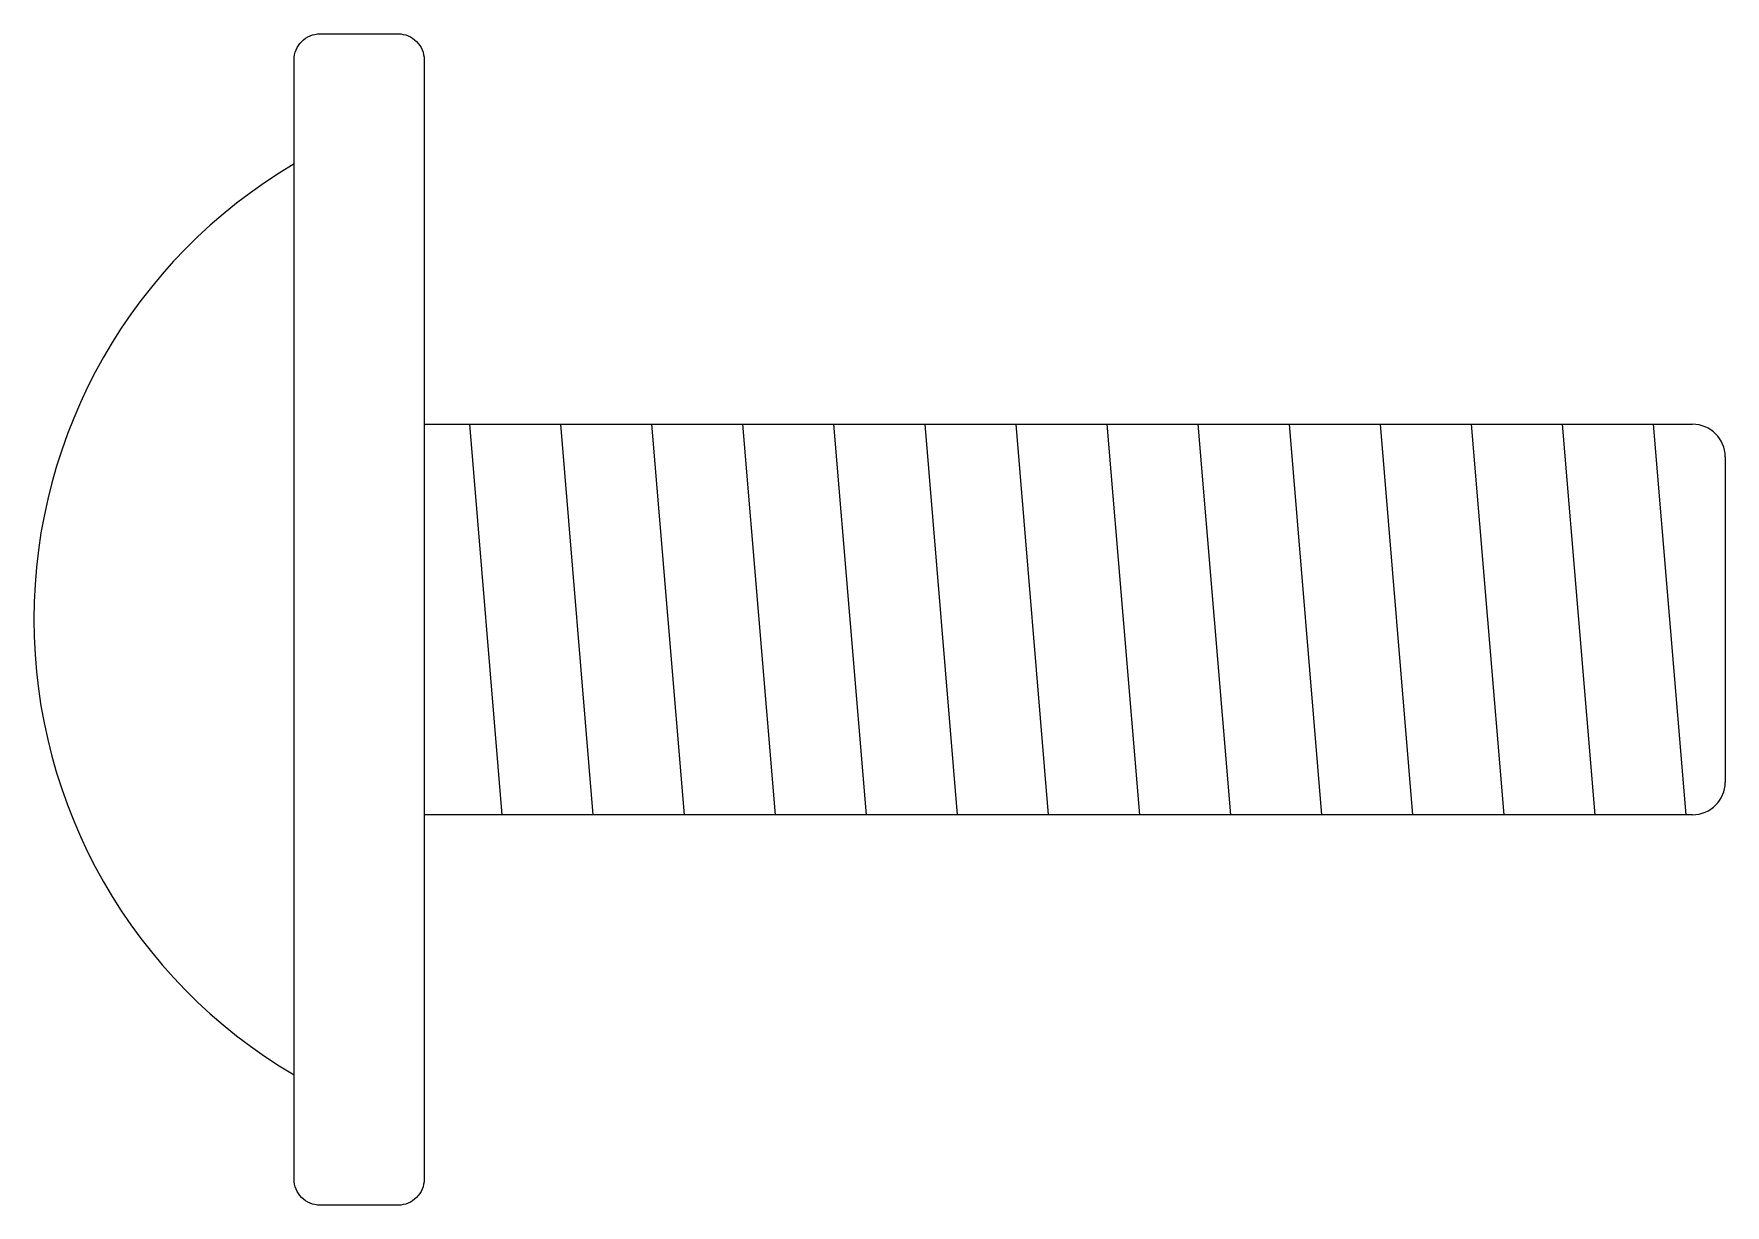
# Model space of a CAD drawing. Header units: millimetres. Extents: x 1212 to 3396, y 780 to 1892.
# Drawn here: x 3194.931 to 3197.119, y 1644.373 to 1645.888 of the extents above; entities that cross this region are included whole.
import ezdxf

# ---------------------------------------------------------------- set-up
doc = ezdxf.new("R2010")
doc.units = ezdxf.units.MM
doc.layers.add('A-FURN', color=2, linetype='Continuous', lineweight=18)

msp = doc.modelspace()

# ---------------------------------------------------------------- linework, layer by layer
at = {"layer": 'A-FURN'}
for p, q in [((3195.4357, 1645.3827), (3197.0261, 1645.3827)), ((3195.5366, 1644.8778), (3195.4946, 1645.3827)), ((3195.6545, 1644.8778), (3195.6124, 1645.3827)), ((3195.7723, 1644.8778), (3195.7302, 1645.3827)), ((3195.8901, 1644.8778), (3195.848, 1645.3827)), ((3196.0079, 1644.8778), (3195.9658, 1645.3827)), ((3196.1257, 1644.8778), (3196.0836, 1645.3827)), ((3196.2435, 1644.8778), (3196.2014, 1645.3827)), ((3196.3613, 1644.8778), (3196.3192, 1645.3827)), ((3196.4791, 1644.8778), (3196.4371, 1645.3827)), ((3196.5969, 1644.8778), (3196.5549, 1645.3827)), ((3196.7147, 1644.8778), (3196.6727, 1645.3827)), ((3196.8326, 1644.8778), (3196.7905, 1645.3827)), ((3196.9504, 1644.8778), (3196.9083, 1645.3827)), ((3197.0682, 1644.8778), (3197.0261, 1645.3827)), ((3197.0261, 1645.3827), (3197.0766, 1645.3827)), ((3197.1187, 1645.3406), (3197.1187, 1644.9199)), ((3197.0682, 1644.8778), (3195.4357, 1644.8778)), ((3197.0766, 1644.8778), (3197.0682, 1644.8778))]:
    msp.add_line(p, q, dxfattribs=at)
msp.add_lwpolyline([(3195.2674, 1644.4066), (3195.2674, 1645.854, -0.414214), (3195.301, 1645.8876), (3195.402, 1645.8876, -0.414214), (3195.4357, 1645.854), (3195.4357, 1644.4066, -0.414214), (3195.402, 1644.3729), (3195.301, 1644.3729, -0.414214)], format="xyb", close=True, dxfattribs=at)
for centre, radius, start, end in [((3195.6145, 1645.1303), 0.6837, 120.5102, 239.4898), ((3197.0766, 1645.3406), 0.0421, 0, 90), ((3197.0766, 1644.9199), 0.0421, 270, 0)]:
    msp.add_arc(centre, radius, start, end, dxfattribs=at)

doc.saveas('drawing.dxf')
